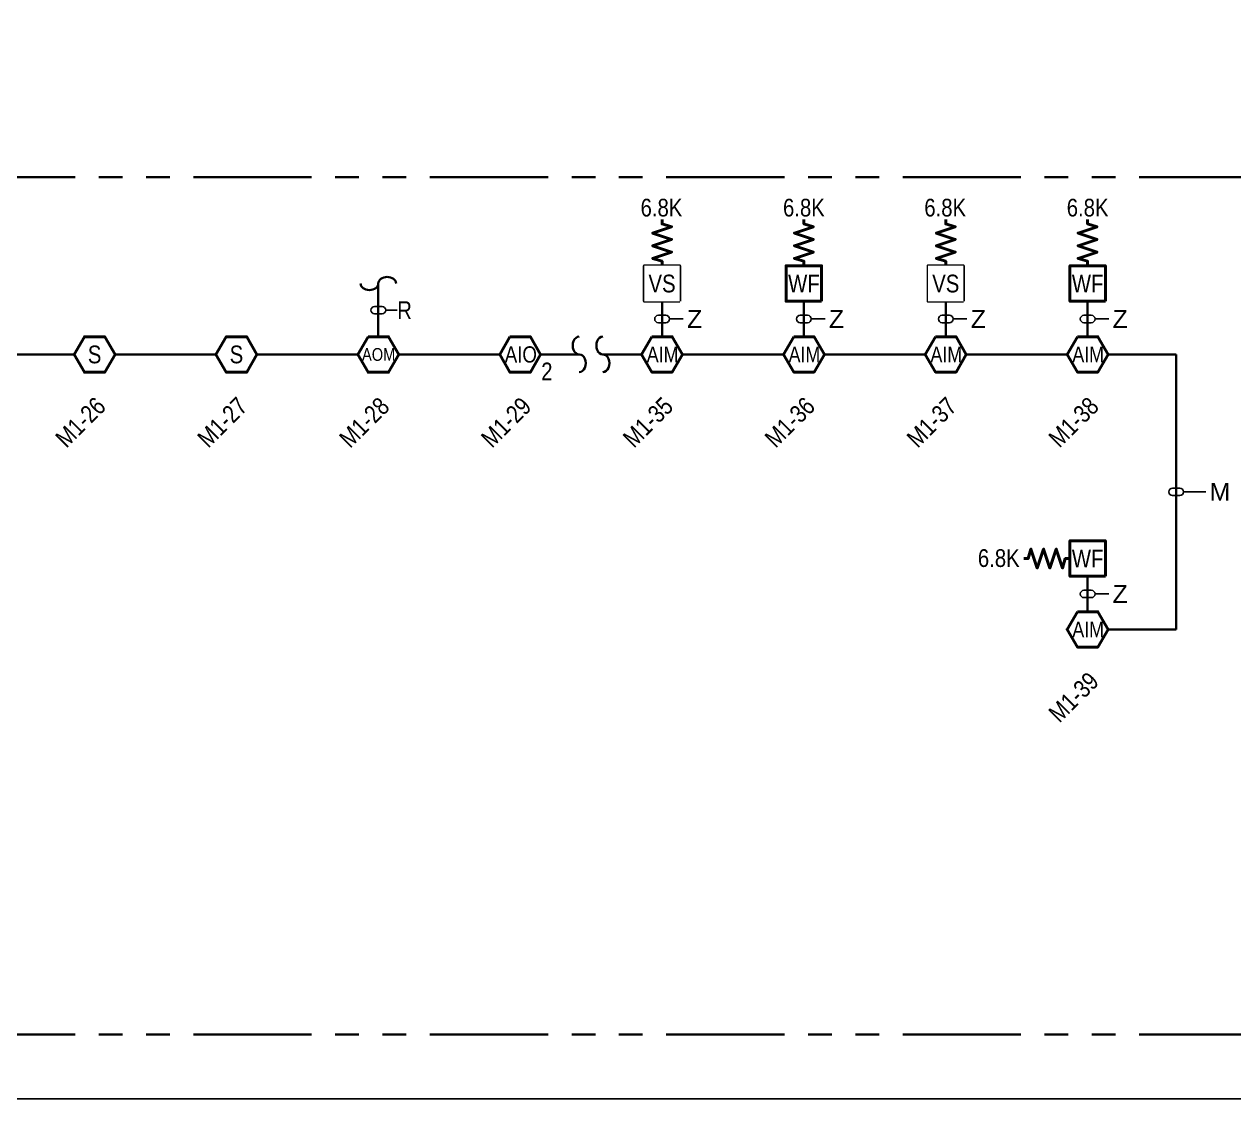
# Model space of a CAD drawing. Header units: inches. Extents: x 84 to 207, y -12 to 77.
# Drawn here: x 190.63 to 197.02, y -6.19 to -0.51 of the extents above; entities that cross this region are included whole.
import ezdxf
from ezdxf import colors
from ezdxf.entities.mleader import LeaderData, LeaderLine
from ezdxf.enums import TextEntityAlignment as Align
from ezdxf.math import Vec2, Vec3

# ---------------------------------------------------------------- set-up
doc = ezdxf.new("R2010")
doc.units = ezdxf.units.IN
doc.header["$MEASUREMENT"] = 0
doc.set_wipeout_variables(frame=1)
doc.linetypes.add('PHANTOM2', pattern=[1.25, 0.625, -0.125, 0.125, -0.125, 0.125, -0.125])
for name, color, linetype, lineweight in [('F-ALRM-CTRL', 133, 'Continuous', 40), ('F-ALRM-DTCT', 23, 'Continuous', 40), ('F-ALRM-WIRE', 6, 'Continuous', 35), ('F-ALRM-WIRE-CTRL', 121, 'Continuous', 35), ('F-ALRM-WIRE-DTCT', 151, 'Continuous', 35), ('F-ANNO-CTRL', 121, 'Continuous', 25), ('F-ANNO-CTRL-ADDR', 113, 'Continuous', 25), ('F-ANNO-CTRL-DESC', 123, 'Continuous', 25), ('F-ANNO-CTRL-NOTE', 111, 'Continuous', 25), ('F-ANNO-DTCT', 151, 'Continuous', 25), ('F-ANNO-DTCT-ADDR', 143, 'Continuous', 25), ('F-ANNO-DTCT-DESC', 150, 'Continuous', 25), ('F-ANNO-DTCT-NOTE', 140, 'Continuous', 25), ('F-ANNO-POWR', 140, 'Continuous', 25), ('F-ANNO-WIPE', 7, 'Continuous', 0)]:
    doc.layers.add(name, color=color, linetype=linetype, lineweight=lineweight)
doc.styles.add('Body', font='', dxfattribs={"height": 0.09375})
doc.styles.add('Body_Symbols', font='', dxfattribs={"height": 0.0675})
doc.styles.add('MtXpl_Arial_Narrow', font='arial.ttf')
doc.styles.get("Standard").update_dxf_attribs({"font": 'arial.ttf'})
doc.styles.get('Body').set_extended_font_data('Arial Narrow')
doc.styles.get('Body_Symbols').set_extended_font_data('Arial Narrow')

# ---------------------------------------------------------------- blocks, each defined once
blk = doc.blocks.new('*U2')
at = {"color": 0, "linetype": 'ByBlock', "lineweight": -2, "style": 'Body', "flags": 9}
for tag, p in [('WIREDROP', (-0.0369, -0.1942)), ('POINTTYPE', (-0.0369, -0.1397)), ('ELEVATION', (-0.0369, -0.1542)), ('PID', (-0.0369, -0.1685)), ('PID_SECONDARY', (-0.0369, -0.1824))]:
    blk.add_attdef(tag, p, '', height=0.00937, dxfattribs=at)
at = {"layer": 'F-ANNO-DTCT-ADDR', "style": 'Body', "flags": 8}
blk.add_attdef('ADDRESS', text='', height=0.0938, rotation=45, dxfattribs=at).set_placement((0, -0.2176), align=Align.TOP_RIGHT)
at = {"layer": 'F-ANNO-DTCT-DESC', "linetype": 'ByBlock', "lineweight": -2, "flags": 51}
blk.add_attdef('DESCRIPTION', text='', height=0.0938, rotation=45, dxfattribs=at).set_placement((0.2007, -0.2176), align=Align.TOP_RIGHT)
at = {"layer": 'F-ANNO-DTCT-NOTE', "linetype": 'ByBlock', "lineweight": -2, "flags": 104}
blk.add_attdef('NOTES', text='', height=0.0938, dxfattribs=at).set_placement((-0.1449, -0.1219), align=Align.MIDDLE_RIGHT)
at = {"linetype": 'ByBlock', "lineweight": -2, "ltscale": 0.5}
blk.add_wipeout([(-0.1083, 0), (-0.0541, -0.0938), (0.0541, -0.0938), (0.1083, 0), (0.0541, 0.0938), (-0.0541, 0.0938)], dxfattribs=at).dxf.layer = 'F-ANNO-WIPE'
blk.add_lwpolyline([(-0.1083, 0), (-0.0541, -0.0938), (0.0541, -0.0938), (0.1083, 0), (0.0541, 0.0938), (-0.0541, 0.0938)], close=True, dxfattribs=at)
at = {"color": 0, "linetype": 'ByBlock', "lineweight": -2, "style": 'Body'}
blk.add_text('S', height=0.0938, dxfattribs=at).set_placement((0, 0), align=Align.MIDDLE_CENTER)
at = {"color": 0, "linetype": 'ByBlock', "lineweight": -2, "style": 'Body', "flags": 9}
blk.add_attdef('DEVTYPE', (-0.0369, -0.1259), '', height=0.00937, dxfattribs=at)
at = {"layer": 'F-ANNO-DTCT', "style": 'Body', "flags": 8}
for tag, p in [('WP', (-0.1773, 0.0938)), ('WG', (0.1636, 0.0938))]:
    blk.add_attdef(tag, text='', height=0.0938, dxfattribs=at).set_placement(p, align=Align.MIDDLE_CENTER)
blk.add_attdef('SMOKE_SENSOR_TYPE', text='', height=0.0938, dxfattribs=at).set_placement((0.1083, -0.0938), align=Align.MIDDLE_LEFT)
at = {"layer": 'F-ANNO-DTCT-NOTE', "linetype": 'ByBlock', "lineweight": -2, "style": 'Body', "flags": 8}
blk.add_attdef('NOTE', text='', height=0.0938, dxfattribs=at).set_placement((-0.1449, -0.0166), align=Align.MIDDLE_CENTER)
blk = doc.blocks.new('FA_AOM')
at = {"color": 0, "linetype": 'ByBlock', "lineweight": -2, "style": 'Body', "flags": 9}
for tag, p in [('WIREDROP', (-0.0369, -0.1966)), ('POINTTYPE', (-0.0369, -0.1397)), ('ELEVATION', (-0.0369, -0.1542)), ('PID', (-0.0369, -0.1685)), ('PID_SECONDARY', (-0.0369, -0.1824))]:
    blk.add_attdef(tag, p, '', height=0.00937, dxfattribs=at)
at = {"layer": 'F-ANNO-CTRL-ADDR', "style": 'Body', "flags": 8}
blk.add_attdef('ADDRESS', text='', height=0.0938, rotation=45, dxfattribs=at).set_placement((0, -0.2184), align=Align.TOP_RIGHT)
at = {"layer": 'F-ANNO-CTRL-DESC', "lineweight": 30, "flags": 51}
blk.add_attdef('DESCRIPTION', text='', height=0.0938, rotation=45, dxfattribs=at).set_placement((0.2007, -0.2176), align=Align.TOP_RIGHT)
at = {"layer": 'F-ANNO-POWR', "style": 'Body', "flags": 8}
blk.add_attdef('POWRTAG', text='', height=0.0938, dxfattribs=at).set_placement((-0.2007, -0.2176), align=Align.TOP_RIGHT)
at = {"linetype": 'ByBlock', "lineweight": -2, "ltscale": 0.5}
blk.add_wipeout([(-0.0541, 0.0938), (-0.1083, 0), (-0.0541, -0.0938), (0.0541, -0.0938), (0.1083, 0), (0.0541, 0.0938)], dxfattribs=at).dxf.layer = 'F-ANNO-WIPE'
at = {"color": 0, "linetype": 'ByBlock', "lineweight": -2, "ltscale": 0.5}
blk.add_lwpolyline([(-0.0541, 0.0938), (-0.1083, 0), (-0.0541, -0.0938), (0.0541, -0.0938), (0.1083, 0), (0.0541, 0.0938)], close=True, dxfattribs=at)
at = {"color": 0, "lineweight": -3, "style": 'Body_Symbols'}
blk.add_text('AOM', height=0.0675, dxfattribs=at).set_placement((0.0019, 0), align=Align.MIDDLE_CENTER)
at = {"color": 0, "linetype": 'ByBlock', "lineweight": -2, "style": 'Body', "flags": 9}
blk.add_attdef('DEVTYPE', (-0.0369, -0.1259), '', height=0.00937, dxfattribs=at)
at = {"layer": 'F-ANNO-CTRL', "style": 'Body', "flags": 8}
blk.add_attdef('TYPE', text='', height=0.0938, dxfattribs=at).set_placement((0.1112, -0.0899), align=Align.MIDDLE_LEFT)
at = {"layer": 'F-ANNO-CTRL-NOTE', "linetype": 'ByBlock', "lineweight": -2, "style": 'Body', "flags": 8}
blk.add_attdef('NOTE', text='', height=0.0938, dxfattribs=at).set_placement((-0.1332, 0.1), align=Align.TOP_RIGHT)
at = {"layer": 'F-ANNO-CTRL-NOTE', "linetype": 'ByBlock', "lineweight": -2, "flags": 104}
blk.add_attdef('NOTES', text='', height=0.0938, dxfattribs=at).set_placement((-0.1332, -0.0469), align=Align.TOP_RIGHT)
blk = doc.blocks.new('FA_AddressableModule2')
at = {"color": 0, "linetype": 'ByBlock', "lineweight": -2, "style": 'Body', "flags": 9}
for tag, p in [('WIREDROP', (-0.0369, -0.1966)), ('POINTTYPE', (-0.0369, -0.1397)), ('ELEVATION', (-0.0369, -0.1542)), ('PID', (-0.0369, -0.1685)), ('PID_SECONDARY', (-0.0369, -0.1824))]:
    blk.add_attdef(tag, p, '', height=0.00937, dxfattribs=at)
at = {"layer": 'F-ANNO-DTCT-ADDR', "style": 'Body', "flags": 8}
blk.add_attdef('ADDRESS', text='', height=0.0938, rotation=45, dxfattribs=at).set_placement((0, -0.2184), align=Align.TOP_RIGHT)
at = {"layer": 'F-ANNO-DTCT-DESC', "lineweight": 30, "flags": 51}
blk.add_attdef('DESCRIPTION', text='', height=0.0938, rotation=45, dxfattribs=at).set_placement((0.2007, -0.2176), align=Align.TOP_RIGHT)
at = {"layer": 'F-ANNO-POWR', "style": 'Body', "flags": 8}
blk.add_attdef('POWRTAG', text='', height=0.0938, dxfattribs=at).set_placement((-0.2007, -0.2176), align=Align.TOP_RIGHT)
at = {"linetype": 'ByBlock', "lineweight": -2, "ltscale": 0.5}
blk.add_wipeout([(-0.0541, 0.0938), (-0.1083, 0), (-0.0541, -0.0938), (0.0541, -0.0938), (0.1083, 0), (0.0541, 0.0938)], dxfattribs=at).dxf.layer = 'F-ANNO-WIPE'
at = {"color": 0, "linetype": 'ByBlock', "lineweight": -2, "ltscale": 0.5}
blk.add_lwpolyline([(-0.0541, 0.0938), (-0.1083, 0), (-0.0541, -0.0938), (0.0541, -0.0938), (0.1083, 0), (0.0541, 0.0938)], close=True, dxfattribs=at)
at = {"color": 0, "lineweight": -3, "style": 'Body'}
blk.add_text('AIO', height=0.08594, dxfattribs=at).set_placement((0.0035, 0), align=Align.MIDDLE_CENTER)
at = {"color": 0, "linetype": 'ByBlock', "lineweight": -2, "style": 'Body', "flags": 9}
blk.add_attdef('DEVTYPE', (-0.0369, -0.1259), '', height=0.00937, dxfattribs=at)
at = {"layer": 'F-ANNO-DTCT', "style": 'Body', "flags": 8}
blk.add_attdef('TYPE', text='', height=0.0938, dxfattribs=at).set_placement((0.1112, -0.0899), align=Align.MIDDLE_LEFT)
at = {"layer": 'F-ANNO-DTCT-NOTE', "linetype": 'ByBlock', "lineweight": -2, "flags": 104}
blk.add_attdef('NOTES', text='', height=0.0938, dxfattribs=at).set_placement((-0.1332, -0.0469), align=Align.MIDDLE_RIGHT)
at = {"layer": 'F-ANNO-DTCT-NOTE', "linetype": 'ByBlock', "lineweight": -2, "style": 'Body', "flags": 8}
blk.add_attdef('NOTE', text='', height=0.0938, dxfattribs=at).set_placement((-0.1332, -0.0469), align=Align.MIDDLE_CENTER)
blk = doc.blocks.new('FA_AIM')
at = {"color": 0, "linetype": 'ByBlock', "lineweight": -2, "style": 'Body', "flags": 9}
for tag, p in [('WIREDROP', (-0.0369, -0.1966)), ('POINTTYPE', (-0.0369, -0.1397)), ('ELEVATION', (-0.0369, -0.1542)), ('PID', (-0.0369, -0.1685)), ('PID_SECONDARY', (-0.0369, -0.1824))]:
    blk.add_attdef(tag, p, '', height=0.00937, dxfattribs=at)
at = {"layer": 'F-ANNO-DTCT-ADDR', "style": 'Body', "flags": 8}
blk.add_attdef('ADDRESS', text='', height=0.0938, rotation=45, dxfattribs=at).set_placement((0, -0.2176), align=Align.TOP_RIGHT)
at = {"layer": 'F-ANNO-DTCT-DESC', "lineweight": 30, "flags": 51}
blk.add_attdef('DESCRIPTION', text='', height=0.0938, rotation=45, dxfattribs=at).set_placement((0.2007, -0.2176), align=Align.TOP_RIGHT)
at = {"layer": 'F-ANNO-POWR', "style": 'Body', "flags": 8}
blk.add_attdef('POWRTAG', text='', height=0.0938, dxfattribs=at).set_placement((-0.2007, -0.2176), align=Align.TOP_RIGHT)
at = {"linetype": 'ByBlock', "lineweight": -2, "ltscale": 0.5}
blk.add_wipeout([(-0.0541, 0.0938), (-0.1083, 0), (-0.0541, -0.0937), (0.0541, -0.0937), (0.1083, 0), (0.0541, 0.0938)], dxfattribs=at).dxf.layer = 'F-ANNO-WIPE'
at = {"color": 0, "linetype": 'ByBlock', "lineweight": -2, "ltscale": 0.5}
blk.add_lwpolyline([(-0.0541, 0.0938), (-0.1083, 0), (-0.0541, -0.0937), (0.0541, -0.0937), (0.1083, 0), (0.0541, 0.0938)], close=True, dxfattribs=at)
at = {"color": 0, "lineweight": -3, "style": 'Body'}
blk.add_text('AIM', height=0.08203, dxfattribs=at).set_placement((0.0029, 0), align=Align.MIDDLE_CENTER)
at = {"color": 0, "linetype": 'ByBlock', "lineweight": -2, "style": 'Body', "flags": 9}
blk.add_attdef('DEVTYPE', (-0.0369, -0.1259), '', height=0.00937, dxfattribs=at)
at = {"layer": 'F-ANNO-DTCT', "style": 'Body', "flags": 8}
blk.add_attdef('WP', text='', height=0.0938, dxfattribs=at).set_placement((0.1717, 0.0745), align=Align.MIDDLE_CENTER)
at = {"layer": 'F-ANNO-DTCT-NOTE', "linetype": 'ByBlock', "lineweight": -2, "style": 'Body', "flags": 8}
blk.add_attdef('NOTE', text='', height=0.0938, dxfattribs=at).set_placement((-0.1332, 0.0983), align=Align.TOP_RIGHT)
at = {"layer": 'F-ANNO-DTCT-NOTE', "linetype": 'ByBlock', "lineweight": -2, "flags": 104}
blk.add_attdef('NOTES', text='', height=0.0938, dxfattribs=at).set_placement((-0.1332, -0.0051), align=Align.TOP_RIGHT)
blk = doc.blocks.new('*U12')
at = {"color": 0, "linetype": 'ByBlock', "lineweight": -2, "style": 'Body', "flags": 9}
for tag, p in [('POINTTYPE', (-0.0369, -0.046)), ('ELEVATION', (-0.0369, -0.0604)), ('WIREDROP', (-0.0369, -0.1029)), ('PID', (-0.0369, -0.0747)), ('PID_SECONDARY', (-0.0369, -0.0886))]:
    blk.add_attdef(tag, p, '', height=0.00937, dxfattribs=at)
at = {"layer": 'F-ANNO-DTCT-ADDR', "style": 'Body', "flags": 8}
blk.add_attdef('ADDRESS', text='', height=0.0938, dxfattribs=at).set_placement((0, -0.1239), align=Align.TOP_RIGHT)
at = {"layer": 'F-ANNO-DTCT-DESC', "lineweight": 30, "flags": 104}
blk.add_attdef('DESCRIPTION', text='', height=0.0938, dxfattribs=at).set_placement((0.2007, -0.1239), align=Align.TOP_RIGHT)
at = {"layer": 'F-ANNO-DTCT-NOTE', "linetype": 'ByBlock', "lineweight": -2, "flags": 104}
blk.add_attdef('NOTES', text='', height=0.0938, dxfattribs=at).set_placement((-0.1846, 0), align=Align.MIDDLE_RIGHT)
at = {"linetype": 'ByBlock', "lineweight": -2, "ltscale": 0.5}
blk.add_wipeout([(-0.0938, 0.1875), (0.0937, 0.1875), (0.0937, 0), (-0.0938, 0)], dxfattribs=at).dxf.layer = 'F-ANNO-WIPE'
blk.add_lwpolyline([(0.0937, 0), (0.0937, 0.1875), (-0.0938, 0.1875), (-0.0938, 0)], close=True, dxfattribs=at)
at = {"color": 0, "lineweight": -3, "style": 'Body'}
blk.add_text('WF', height=0.09375, dxfattribs=at).set_placement((0, 0.0937), align=Align.MIDDLE_CENTER)
at = {"color": 0, "linetype": 'ByBlock', "lineweight": -2, "style": 'Body', "flags": 9}
blk.add_attdef('DEVTYPE', (-0.0369, -0.0322), '', height=0.00937, dxfattribs=at)
at = {"layer": 'F-ANNO-DTCT-NOTE', "linetype": 'ByBlock', "lineweight": -2, "style": 'Body', "flags": 8}
blk.add_attdef('NOTE', text='', height=0.0938, dxfattribs=at).set_placement((-0.1846, 0), align=Align.MIDDLE_CENTER)
blk = doc.blocks.new('WireTagLoop')
at = {"color": 0, "linetype": 'ByBlock', "lineweight": -2}
blk.add_lwpolyline([(-0.5, 0.5, 0.999484), (-0.5, -0.5), (0.5, -0.5, 0.999484), (0.5, 0.5, 0.000258)], format="xyb", close=True, dxfattribs=at)
blk = doc.blocks.new('*U68')
at = {"linetype": 'ByBlock', "lineweight": -2, "ltscale": 0.5}
blk.add_lwpolyline([(0.0937, 0), (0.0937, 0.1875), (-0.0938, 0.1875), (-0.0938, 0)], close=True, dxfattribs=at)
at = {"color": 0, "linetype": 'ByBlock', "lineweight": -2, "style": 'Body', "flags": 9}
for tag, p in [('POINTTYPE', (-0.0369, -0.046)), ('ELEVATION', (-0.0369, -0.0604)), ('WIREDROP', (-0.0369, -0.1029)), ('PID', (-0.0369, -0.0747)), ('PID_SECONDARY', (-0.0369, -0.0886))]:
    blk.add_attdef(tag, p, '', height=0.00937, dxfattribs=at)
at = {"layer": 'F-ANNO-DTCT-ADDR', "style": 'Body', "flags": 8}
blk.add_attdef('ADDRESS', text='', height=0.0938, dxfattribs=at).set_placement((0, -0.1239), align=Align.TOP_RIGHT)
at = {"layer": 'F-ANNO-DTCT-DESC', "lineweight": 30, "flags": 104}
blk.add_attdef('DESCRIPTION', text='', height=0.0938, dxfattribs=at).set_placement((0.2007, -0.1239), align=Align.TOP_RIGHT)
at = {"layer": 'F-ANNO-DTCT-NOTE', "linetype": 'ByBlock', "lineweight": -2, "flags": 104}
blk.add_attdef('NOTES', text='', height=0.0938, dxfattribs=at).set_placement((-0.1846, 0), align=Align.MIDDLE_RIGHT)
at = {"linetype": 'ByBlock', "lineweight": -2, "ltscale": 0.5}
blk.add_wipeout([(-0.0938, 0.1875), (0.0937, 0.1875), (0.0937, 0), (-0.0938, 0)], dxfattribs=at).dxf.layer = 'F-ANNO-WIPE'
at = {"color": 0, "lineweight": -3, "style": 'Body'}
blk.add_text('VS', height=0.09375, dxfattribs=at).set_placement((0, 0.0937), align=Align.MIDDLE_CENTER)
at = {"color": 0, "linetype": 'ByBlock', "lineweight": -2, "style": 'Body', "flags": 9}
blk.add_attdef('DEVTYPE', (-0.0369, -0.0322), '', height=0.00937, dxfattribs=at)
at = {"layer": 'F-ANNO-DTCT-NOTE', "linetype": 'ByBlock', "lineweight": -2, "style": 'Body', "flags": 8}
blk.add_attdef('NOTE', text='', height=0.0938, dxfattribs=at).set_placement((-0.1846, 0), align=Align.MIDDLE_CENTER)
blk = doc.blocks.new('*U7')
at = {"color": 0}
for centre, major_axis in [((0, 0.046875), (0, 0.046875)), ((0, -0.046875), (0, -0.046875))]:
    blk.add_ellipse(centre, major_axis=major_axis, ratio=0.7409255, start_param=0, end_param=3.14159265, dxfattribs=at)
blk = doc.blocks.new('*U75')
blk.add_wipeout([(-0.0625, 0.0133), (-0.0625, -0.0138), (0.0625, -0.0138), (0.0625, 0.0133)]).dxf.layer = 'F-ANNO-WIPE'
at = {"color": 0, "linetype": 'ByBlock'}
for centre, major_axis in [((-0.0625, 0.0469), (0, 0.0469)), ((0.0625, 0.0469), (0, 0.0469)), ((-0.0625, -0.0469), (0, -0.0469)), ((0.0625, -0.0469), (0, -0.0469))]:
    blk.add_ellipse(centre, major_axis=major_axis, ratio=0.740925, start_param=0, end_param=3.141593, dxfattribs=at)

msp = doc.modelspace()

# ---------------------------------------------------------------- linework, layer by layer
at = {"layer": 'Defpoints', "color": 1}
msp.add_lwpolyline([(171.0171, -6.1912), (206.7155, -6.1912), (206.7155, 23.9139), (171.0171, 23.9139)], close=True, dxfattribs=at)
at = {"layer": 'F-ALRM-DTCT'}
for points in [[(193.9983, -1.7858), (193.9983, -1.7616), (193.948, -1.7469), (194.0485, -1.7134), (193.948, -1.68), (194.0485, -1.6465), (193.948, -1.613), (194.0485, -1.5796), (193.9983, -1.5646), (193.9983, -1.5418)], [(195.4983, -1.7858), (195.4983, -1.7616), (195.448, -1.7469), (195.5485, -1.7134), (195.448, -1.68), (195.5485, -1.6465), (195.448, -1.613), (195.5485, -1.5796), (195.4983, -1.5646), (195.4983, -1.5418)]]:
    msp.add_lwpolyline(points, dxfattribs=at)
at = {"layer": 'F-ALRM-WIRE-CTRL', "linetype": 'Continuous', "lineweight": -2}
msp.add_lwpolyline([(192.5373, -2.0202), (192.5981, -2.0202)], dxfattribs=at)
at = {"layer": 'F-ALRM-WIRE-DTCT', "color": 251, "linetype": 'PHANTOM2', "true_color": 0x636466}
for p, q in [((171.5207, -1.317), (206.2119, -1.317)), ((171.5207, -5.8508), (201.5994, -5.8508))]:
    msp.add_line(p, q, dxfattribs=at)
at = {"layer": 'F-ALRM-WIRE-DTCT'}
for p, q in [((186.0257, -2.2546), (196.7162, -2.2545)), ((196.7162, -2.2545), (196.7162, -3.7088)), ((196.2483, -3.7088), (196.7162, -3.7088))]:
    msp.add_line(p, q, dxfattribs=at)

# ---------------------------------------------------------------- block references
at = {"layer": 'F-ALRM-WIRE-CTRL', "rotation": 90}
msp.add_blockref('*U7', (192.4983, -1.8796), dxfattribs=at)
at = {"layer": 'F-ALRM-WIRE-CTRL', "lineweight": -2, "xscale": 0.039, "yscale": 0.039, "zscale": 0.039, "rotation": 180}
msp.add_blockref('WireTagLoop', (192.4983, -2.0202), dxfattribs=at)

# ---------------------------------------------------------------- texts
at = {"layer": 'F-ALRM-WIRE-CTRL', "style": 'Body'}
msp.add_text('R', height=0.0938, dxfattribs=at).set_placement((192.5981, -2.0202), align=Align.MIDDLE_LEFT)
at = {"layer": 'F-ANNO-DTCT', "style": 'Body'}
for p in [(193.9953, -1.5532), (194.7483, -1.5532), (195.4953, -1.5532), (196.2483, -1.5532), (195.7785, -3.4066)]:
    msp.add_text('6.8K', height=0.09375, dxfattribs=at).set_placement(p, align=Align.BOTTOM_CENTER)

# ---------------------------------------------------------------- leaders
at = {"layer": 'F-ALRM-WIRE-DTCT'}
ml = msp.add_multileader_mtext('Standard', dxfattribs=at)
ml.set_content('M', color=256, style='MtXpl_Arial_Narrow')
ml.set_leader_properties(color=256, linetype='Continuous')
ml.set_arrow_properties(name='WireTagLoop')
ml.build(insert=Vec2(0, 0))
ml.multileader.update_dxf_attribs({"text_right_attachment_type": 3, "text_bottom_attachment_type": 2, "dogleg_length": 0.0625, "arrow_head_size": 0.039})
ctx = ml.context
ctx.base_point, ctx.char_height, ctx.arrow_head_size, ctx.landing_gap_size, ctx.plane_origin = Vec3(196.8733, -2.9817), 0.0938, 0.039, 0.02, Vec3(199.2564, 5.8267)
ctx.right_attachment, ctx.top_attachment = 3, 2
notes = []
notes.append((ctx, [(0, (1, 1, 0), (196.8108, -2.9817), (1, 0), 0.0625, [(0, [(196.7162, -2.9817)], 0, [])])]))
ctx.mtext.insert, ctx.mtext.flow_direction = Vec3(196.8933, -2.9348), 5
for ctx, leaders in notes:
    for number, flags, end, landing, length, lines in leaders:
        leader = LeaderData()
        leader.index, (leader.has_last_leader_line, leader.has_dogleg_vector, leader.attachment_direction) = number, flags
        leader.last_leader_point, leader.dogleg_vector, leader.dogleg_length = Vec3(end), Vec3(landing), length
        for number, points, colour, breaks in lines:
            line = LeaderLine()
            line.index, line.vertices, line.color, line.breaks = number, Vec3.list(points), colors.encode_raw_color(colour), breaks
            leader.lines.append(line)
        ctx.leaders.append(leader)

# ---------------------------------------------------------------- next in the draw order: block references
at = {"layer": 'F-ALRM-CTRL'}
ref = msp.add_blockref('FA_AOM', (192.4983, -2.2546), dxfattribs=at)
ref.add_attrib('ADDRESS', 'M1-28', dxfattribs={"layer": 'F-ANNO-CTRL-ADDR', "height": 0.09375, "rotation": 45, "style": 'Body'}).set_placement((192.4983, -2.473), align=Align.TOP_RIGHT)
at = {"layer": 'F-ALRM-DTCT'}
for p in [(194.7483, -1.9733), (196.2483, -1.9733), (196.2483, -3.4276)]:
    msp.add_blockref('*U12', p, dxfattribs=at)
ref = msp.add_blockref('*U2', (190.9983, -2.2546), dxfattribs=at)
ref.add_attrib('ADDRESS', 'M1-26', dxfattribs={"layer": 'F-ANNO-DTCT-ADDR', "height": 0.09375, "rotation": 45, "style": 'Body'}).set_placement((190.9983, -2.4722), align=Align.TOP_RIGHT)
ref = msp.add_blockref('*U2', (191.7483, -2.2546), dxfattribs=at)
ref.add_attrib('ADDRESS', 'M1-27', dxfattribs={"layer": 'F-ANNO-DTCT-ADDR', "height": 0.09375, "rotation": 45, "style": 'Body'}).set_placement((191.7483, -2.4722), align=Align.TOP_RIGHT)
ref = msp.add_blockref('FA_AddressableModule2', (193.2483, -2.2546), dxfattribs=at)
ref.add_attrib('TYPE', '2', dxfattribs={"layer": 'F-ANNO-DTCT', "height": 0.0938, "style": 'Body'}).set_placement((193.3594, -2.3445), align=Align.MIDDLE_LEFT)
ref.add_attrib('ADDRESS', 'M1-29', dxfattribs={"layer": 'F-ANNO-DTCT-ADDR', "height": 0.09375, "rotation": 45, "style": 'Body'}).set_placement((193.2483, -2.473), align=Align.TOP_RIGHT)
ref = msp.add_blockref('FA_AIM', (193.9983, -2.2545), dxfattribs=at)
ref.add_attrib('ADDRESS', 'M1-35', dxfattribs={"layer": 'F-ANNO-DTCT-ADDR', "height": 0.09375, "rotation": 45, "style": 'Body'}).set_placement((193.9983, -2.4722), align=Align.TOP_RIGHT)
ref = msp.add_blockref('FA_AIM', (194.7483, -2.2545), dxfattribs=at)
ref.add_attrib('ADDRESS', 'M1-36', dxfattribs={"layer": 'F-ANNO-DTCT-ADDR', "height": 0.09375, "rotation": 45, "style": 'Body'}).set_placement((194.7483, -2.4722), align=Align.TOP_RIGHT)
ref = msp.add_blockref('FA_AIM', (195.4983, -2.2545), dxfattribs=at)
ref.add_attrib('ADDRESS', 'M1-37', dxfattribs={"layer": 'F-ANNO-DTCT-ADDR', "height": 0.09375, "rotation": 45, "style": 'Body'}).set_placement((195.4983, -2.4722), align=Align.TOP_RIGHT)
ref = msp.add_blockref('FA_AIM', (196.2483, -2.2545), dxfattribs=at)
ref.add_attrib('ADDRESS', 'M1-38', dxfattribs={"layer": 'F-ANNO-DTCT-ADDR', "height": 0.09375, "rotation": 45, "style": 'Body'}).set_placement((196.2483, -2.4722), align=Align.TOP_RIGHT)
ref = msp.add_blockref('FA_AIM', (196.2483, -3.7088), dxfattribs=at)
ref.add_attrib('ADDRESS', 'M1-39', dxfattribs={"layer": 'F-ANNO-DTCT-ADDR', "height": 0.09375, "rotation": 45, "style": 'Body'}).set_placement((196.2483, -3.9265), align=Align.TOP_RIGHT)
at = {"layer": 'F-ALRM-WIRE'}
msp.add_blockref('*U75', (193.6233, -2.2543), dxfattribs=at)

# ---------------------------------------------------------------- next in the draw order: linework, layer by layer
at = {"layer": 'F-ALRM-DTCT'}
for points in [[(194.7483, -1.7858), (194.7483, -1.7616), (194.698, -1.7469), (194.7985, -1.7134), (194.698, -1.68), (194.7985, -1.6465), (194.698, -1.613), (194.7985, -1.5796), (194.7483, -1.5646), (194.7483, -1.5418)], [(196.2483, -1.7858), (196.2483, -1.7616), (196.198, -1.7469), (196.2985, -1.7134), (196.198, -1.68), (196.2985, -1.6465), (196.198, -1.613), (196.2985, -1.5796), (196.2483, -1.5646), (196.2483, -1.5418)], [(196.1545, -3.3339), (196.1303, -3.3339), (196.1156, -3.3841), (196.0821, -3.2837), (196.0486, -3.3841), (196.0152, -3.2837), (195.9817, -3.3841), (195.9482, -3.2837), (195.9333, -3.3339), (195.9105, -3.3339)]]:
    msp.add_lwpolyline(points, dxfattribs=at)
at = {"layer": 'F-ALRM-WIRE'}
for points in [[(193.9983, -2.1608), (193.9983, -1.9733)], [(194.7483, -2.1608), (194.7483, -1.9733)], [(195.4983, -2.1608), (195.4983, -1.9733)], [(196.2483, -2.1608), (196.2483, -1.9733)], [(196.2483, -3.6151), (196.2483, -3.4276)]]:
    msp.add_lwpolyline(points, dxfattribs=at)
at = {"layer": 'F-ALRM-WIRE-CTRL'}
msp.add_lwpolyline([(192.4983, -2.1608), (192.4983, -1.8796)], dxfattribs=at)

# ---------------------------------------------------------------- next in the draw order: leaders
at = {"layer": 'F-ALRM-WIRE'}
ml = msp.add_multileader_mtext('Standard', dxfattribs=at)
ml.set_content('Z', color=256, style='MtXpl_Arial_Narrow')
ml.set_leader_properties(color=256, linetype='Continuous')
ml.set_arrow_properties(name='WireTagLoop')
ml.build(insert=Vec2(0, 0))
ml.multileader.update_dxf_attribs({"has_dogleg": 0, "text_right_attachment_type": 3, "text_bottom_attachment_type": 2, "dogleg_length": 0.0625, "arrow_head_size": 0.039})
ctx = ml.context
ctx.base_point, ctx.char_height, ctx.arrow_head_size, ctx.landing_gap_size, ctx.plane_origin = Vec3(194.1105, -2.0671), 0.0938, 0.039, 0.02, Vec3(193.9983, 4.0261)
ctx.right_attachment, ctx.top_attachment = 3, 2
notes = []
notes.append((ctx, [(0, (1, 1, 0), (194.048, -2.0671), (1, 0), 0.0625, [(0, [(193.9983, -2.0671)], 0, [])])]))
ctx.mtext.insert, ctx.mtext.flow_direction = Vec3(194.1305, -2.0202), 5
ml = msp.add_multileader_mtext('Standard', dxfattribs=at)
ml.set_content('Z', color=256, style='MtXpl_Arial_Narrow')
ml.set_leader_properties(color=256, linetype='Continuous')
ml.set_arrow_properties(name='WireTagLoop')
ml.build(insert=Vec2(0, 0))
ml.multileader.update_dxf_attribs({"has_dogleg": 0, "text_right_attachment_type": 3, "text_bottom_attachment_type": 2, "dogleg_length": 0.0625, "arrow_head_size": 0.039})
ctx = ml.context
ctx.base_point, ctx.char_height, ctx.arrow_head_size, ctx.landing_gap_size, ctx.plane_origin = Vec3(194.8605, -2.0671), 0.0938, 0.039, 0.02, Vec3(194.7483, 4.0261)
ctx.right_attachment, ctx.top_attachment = 3, 2
notes.append((ctx, [(0, (1, 1, 0), (194.798, -2.0671), (1, 0), 0.0625, [(0, [(194.7483, -2.0671)], 0, [])])]))
ctx.mtext.insert, ctx.mtext.flow_direction = Vec3(194.8805, -2.0202), 5
ml = msp.add_multileader_mtext('Standard', dxfattribs=at)
ml.set_content('Z', color=256, style='MtXpl_Arial_Narrow')
ml.set_leader_properties(color=256, linetype='Continuous')
ml.set_arrow_properties(name='WireTagLoop')
ml.build(insert=Vec2(0, 0))
ml.multileader.update_dxf_attribs({"has_dogleg": 0, "text_right_attachment_type": 3, "text_bottom_attachment_type": 2, "dogleg_length": 0.0625, "arrow_head_size": 0.039})
ctx = ml.context
ctx.base_point, ctx.char_height, ctx.arrow_head_size, ctx.landing_gap_size, ctx.plane_origin = Vec3(195.6105, -2.0671), 0.0938, 0.039, 0.02, Vec3(195.4983, 4.0261)
ctx.right_attachment, ctx.top_attachment = 3, 2
notes.append((ctx, [(0, (1, 1, 0), (195.548, -2.0671), (1, 0), 0.0625, [(0, [(195.4983, -2.0671)], 0, [])])]))
ctx.mtext.insert, ctx.mtext.flow_direction = Vec3(195.6305, -2.0202), 5
ml = msp.add_multileader_mtext('Standard', dxfattribs=at)
ml.set_content('Z', color=256, style='MtXpl_Arial_Narrow')
ml.set_leader_properties(color=256, linetype='Continuous')
ml.set_arrow_properties(name='WireTagLoop')
ml.build(insert=Vec2(0, 0))
ml.multileader.update_dxf_attribs({"has_dogleg": 0, "text_right_attachment_type": 3, "text_bottom_attachment_type": 2, "dogleg_length": 0.0625, "arrow_head_size": 0.039})
ctx = ml.context
ctx.base_point, ctx.char_height, ctx.arrow_head_size, ctx.landing_gap_size, ctx.plane_origin = Vec3(196.3605, -2.0671), 0.0938, 0.039, 0.02, Vec3(196.2483, 4.0261)
ctx.right_attachment, ctx.top_attachment = 3, 2
notes.append((ctx, [(0, (1, 1, 0), (196.298, -2.0671), (1, 0), 0.0625, [(0, [(196.2483, -2.0671)], 0, [])])]))
ctx.mtext.insert, ctx.mtext.flow_direction = Vec3(196.3805, -2.0202), 5
ml = msp.add_multileader_mtext('Standard', dxfattribs=at)
ml.set_content('Z', color=256, style='MtXpl_Arial_Narrow')
ml.set_leader_properties(color=256, linetype='Continuous')
ml.set_arrow_properties(name='WireTagLoop')
ml.build(insert=Vec2(0, 0))
ml.multileader.update_dxf_attribs({"has_dogleg": 0, "text_right_attachment_type": 3, "text_bottom_attachment_type": 2, "dogleg_length": 0.0625, "arrow_head_size": 0.039})
ctx = ml.context
ctx.base_point, ctx.char_height, ctx.arrow_head_size, ctx.landing_gap_size, ctx.plane_origin = Vec3(196.3605, -3.5214), 0.0938, 0.039, 0.02, Vec3(196.2483, 2.5718)
ctx.right_attachment, ctx.top_attachment = 3, 2
notes.append((ctx, [(0, (1, 1, 0), (196.298, -3.5214), (1, 0), 0.0625, [(0, [(196.2483, -3.5214)], 0, [])])]))
ctx.mtext.insert, ctx.mtext.flow_direction = Vec3(196.3805, -3.4745), 5
for ctx, leaders in notes:
    for number, flags, end, landing, length, lines in leaders:
        leader = LeaderData()
        leader.index, (leader.has_last_leader_line, leader.has_dogleg_vector, leader.attachment_direction) = number, flags
        leader.last_leader_point, leader.dogleg_vector, leader.dogleg_length = Vec3(end), Vec3(landing), length
        for number, points, colour, breaks in lines:
            line = LeaderLine()
            line.index, line.vertices, line.color, line.breaks = number, Vec3.list(points), colors.encode_raw_color(colour), breaks
            leader.lines.append(line)
        ctx.leaders.append(leader)

# ---------------------------------------------------------------- next in the draw order: block references
at = {"layer": 'F-ALRM-DTCT'}
for p in [(193.9983, -1.9733), (195.4983, -1.9733)]:
    msp.add_blockref('*U68', p, dxfattribs=at)

doc.saveas('drawing.dxf')
